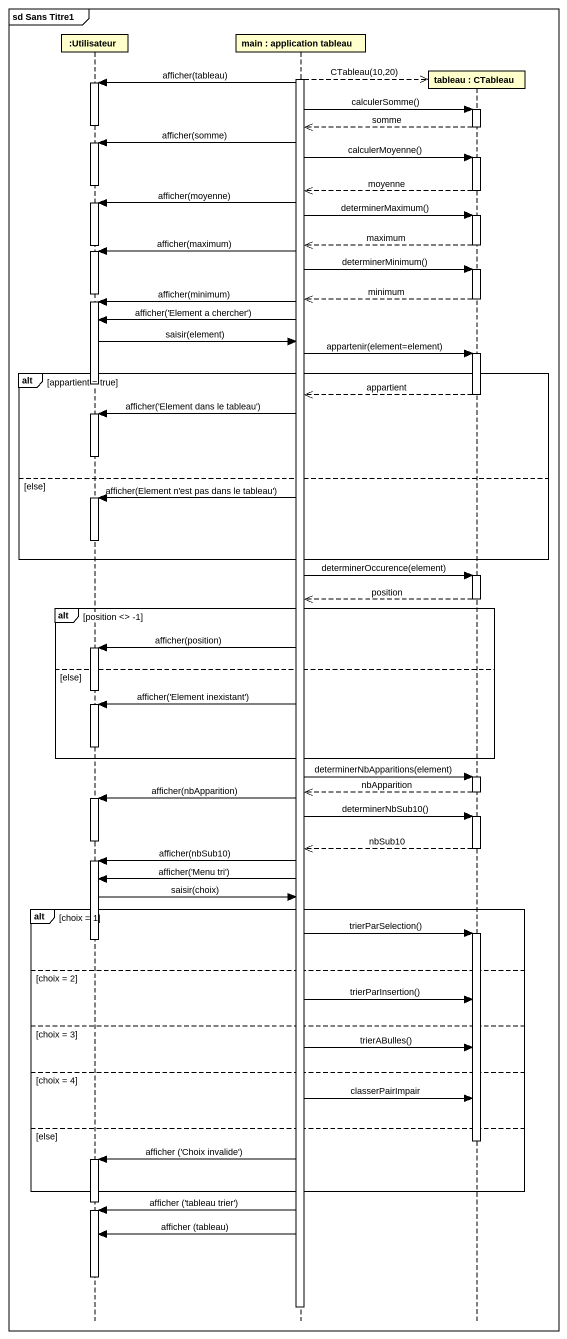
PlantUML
@startuml
mainframe sd Sans Titre1
hide footbox
participant ":Utilisateur" as Utilisateur
participant "main : application tableau" as main
participant "tableau : CTableau" as tableau

activate main
main -->> tableau ** : CTableau(10,20)
main -> Utilisateur : afficher(tableau)
activate Utilisateur
main -> tableau : calculerSomme()
activate tableau
deactivate Utilisateur
tableau -->> main : somme
deactivate tableau
main -> Utilisateur : afficher(somme)
activate Utilisateur
main -> tableau : calculerMoyenne()
activate tableau
deactivate Utilisateur
tableau -->> main : moyenne
deactivate tableau
main -> Utilisateur : afficher(moyenne)
activate Utilisateur
main -> tableau : determinerMaximum()
activate tableau
tableau -->> main : maximum
deactivate tableau
deactivate Utilisateur
main -> Utilisateur : afficher(maximum)
activate Utilisateur
main -> tableau : determinerMinimum()
activate tableau
deactivate Utilisateur
tableau -->> main : minimum
deactivate tableau
main -> Utilisateur : afficher(minimum)
activate Utilisateur
main -> Utilisateur : afficher('Element a chercher')
Utilisateur -> main : saisir(element)
main -> tableau : appartenir(element=element)
activate tableau
alt appartient = true
  deactivate Utilisateur
  tableau -->> main : appartient
  deactivate tableau
  main -> Utilisateur : afficher('Element dans le tableau')
  activate Utilisateur
  deactivate Utilisateur
else else
  main -> Utilisateur : afficher(Element n'est pas dans le tableau')
  activate Utilisateur
  deactivate Utilisateur
end
main -> tableau : determinerOccurence(element)
activate tableau
tableau -->> main : position
deactivate tableau
alt position <> -1
  main -> Utilisateur : afficher(position)
  activate Utilisateur
else else
  deactivate Utilisateur
  main -> Utilisateur : afficher('Element inexistant')
  activate Utilisateur
  deactivate Utilisateur
end
main -> tableau : determinerNbApparitions(element)
activate tableau
tableau -->> main : nbApparition
deactivate tableau
main -> Utilisateur : afficher(nbApparition)
activate Utilisateur
main -> tableau : determinerNbSub10()
activate tableau
deactivate Utilisateur
tableau -->> main : nbSub10
deactivate tableau
main -> Utilisateur : afficher(nbSub10)
activate Utilisateur
main -> Utilisateur : afficher('Menu tri')
Utilisateur -> main : saisir(choix)
alt choix = 1
  main -> tableau : trierParSelection()
  activate tableau
  deactivate Utilisateur
else choix = 2
  main -> tableau : trierParInsertion()
else choix = 3
  main -> tableau : trierABulles()
else choix = 4
  main -> tableau : classerPairImpair
else else
  deactivate tableau
  main -> Utilisateur : afficher ('Choix invalide')
  activate Utilisateur
end
deactivate Utilisateur
main -> Utilisateur : afficher ('tableau trier')
activate Utilisateur
main -> Utilisateur : afficher (tableau)
deactivate Utilisateur
deactivate main
@enduml
